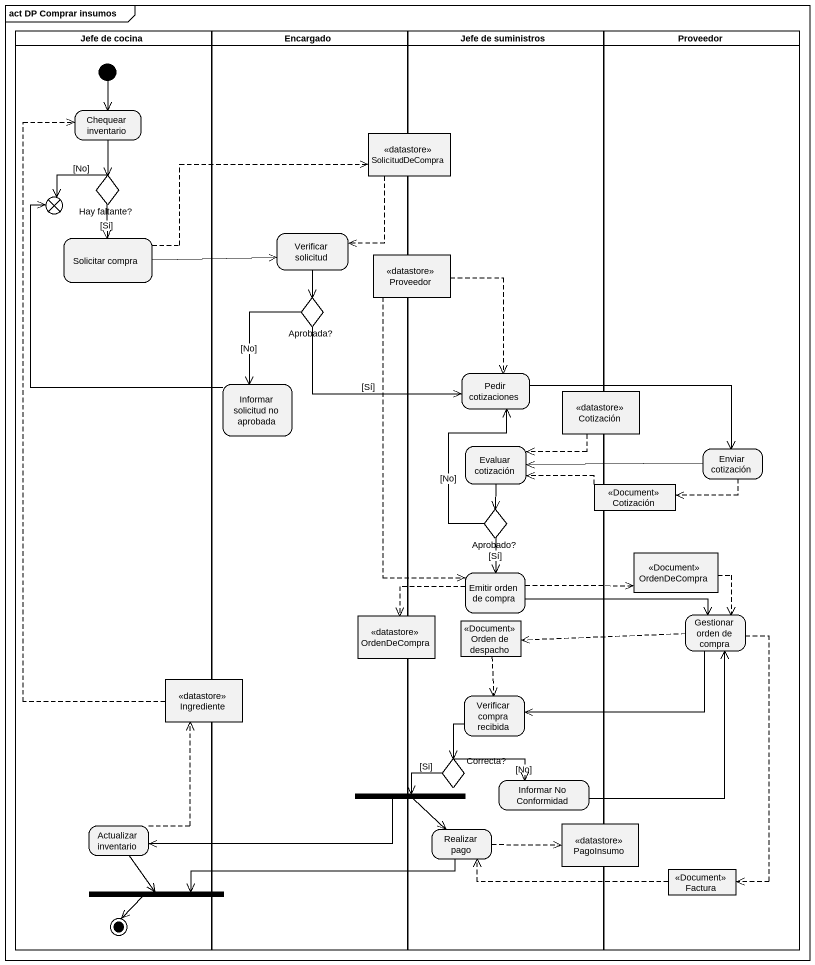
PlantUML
@startuml
mainframe act DP Comprar insumos
hide empty description
state "Jefe de cocina" as Jefe_de_cocina <<partition>> {
  state "Chequear inventario" as Chequear_inventario
  state "Hay faltante?" as Hay_faltante <<choice>>
  state flowfinal1 <<end>>
  state "Solicitar compra" as Solicitar_compra
  state "Actualizar inventario" as Actualizar_inventario
  state final1 <<end>>
  [*] --> Chequear_inventario
}
state Encargado <<partition>> {
  state "Verificar solicitud" as Verificar_solicitud
  state "Aprobada?" as Aprobada <<choice>>
  state "Informar solicitud no aprobada" as Informar_solicitud_no
}
state "Jefe de suministros" as Jefe_de_suministros <<partition>> {
  state "Pedir cotizaciones" as Pedir_cotizaciones
  state "Evaluar cotización" as Evaluar_cotización
  state "Aprobado?" as Aprobado <<choice>>
  state "Emitir orden de compra" as Emitir_orden_de_compra
  state "Orden de despacho" as Orden_de_despacho <<Document>>
  state "Verificar compra recibida" as Verificar_compra_recibida
  state "Correcta?" as Correcta <<choice>>
  state "Informar No Conformidad" as Informar_No_Conformidad
  state "Realizar pago" as Realizar_pago
}
state Proveedor <<partition>> {
  state "Enviar cotización" as Enviar_cotización
  state OrdenDeCompra <<Document>>
  state "Gestionar orden de compra" as Gestionar_orden_de_compra
  state Factura <<Document>>
}
state SolicitudDeCompra <<datastore>>
state "Proveedor" as Proveedor_2 <<datastore>>
state Cotización <<datastore>>
state "Cotización" as Cotización_2 <<Document>>
state "OrdenDeCompra" as OrdenDeCompra_2 <<datastore>>
state Ingrediente <<datastore>>
state fork1 <<fork>>
state PagoInsumo <<datastore>>
state fork2 <<join>>
Chequear_inventario --> Hay_faltante
SolicitudDeCompra -[dashed]-> Verificar_solicitud
Hay_faltante -left-> flowfinal1 : [No]
Hay_faltante --> Solicitar_compra : [Si]
Solicitar_compra -right[dashed]-> SolicitudDeCompra
Solicitar_compra -right-> Verificar_solicitud
Verificar_solicitud --> Aprobada
Proveedor_2 -[dashed]-> Pedir_cotizaciones
Proveedor_2 -[dashed]-> Emitir_orden_de_compra
Aprobada --> Informar_solicitud_no : [No]
Aprobada -right-> Pedir_cotizaciones : [Sí]
Informar_solicitud_no -up-> flowfinal1
Pedir_cotizaciones -right-> Enviar_cotización
Cotización -left[dashed]-> Evaluar_cotización
Evaluar_cotización --> Aprobado
Enviar_cotización -left-> Evaluar_cotización
Enviar_cotización -left[dashed]-> Cotización_2
Cotización_2 -left[dashed]-> Evaluar_cotización
Aprobado -up-> Pedir_cotizaciones : [No]
Aprobado --> Emitir_orden_de_compra : [Sí]
Emitir_orden_de_compra -right[dashed]-> OrdenDeCompra
Emitir_orden_de_compra -left[dashed]-> OrdenDeCompra_2
Emitir_orden_de_compra -right-> Gestionar_orden_de_compra
OrdenDeCompra -[dashed]-> Gestionar_orden_de_compra
Gestionar_orden_de_compra -left[dashed]-> Orden_de_despacho
Gestionar_orden_de_compra -left-> Verificar_compra_recibida
Gestionar_orden_de_compra -[dashed]-> Factura
Orden_de_despacho -[dashed]-> Verificar_compra_recibida
Ingrediente -up[dashed]-> Chequear_inventario
Verificar_compra_recibida --> Correcta
Correcta -left-> fork1 : [Si]
Correcta -right-> Informar_No_Conformidad : [No]
fork1 -left-> Actualizar_inventario
fork1 --> Realizar_pago
Informar_No_Conformidad -up-> Gestionar_orden_de_compra
Actualizar_inventario -up[dashed]-> Ingrediente
Actualizar_inventario --> fork2
Realizar_pago -right[dashed]-> PagoInsumo
Realizar_pago -left-> fork2
Factura -left[dashed]-> Realizar_pago
fork2 --> final1
@enduml
